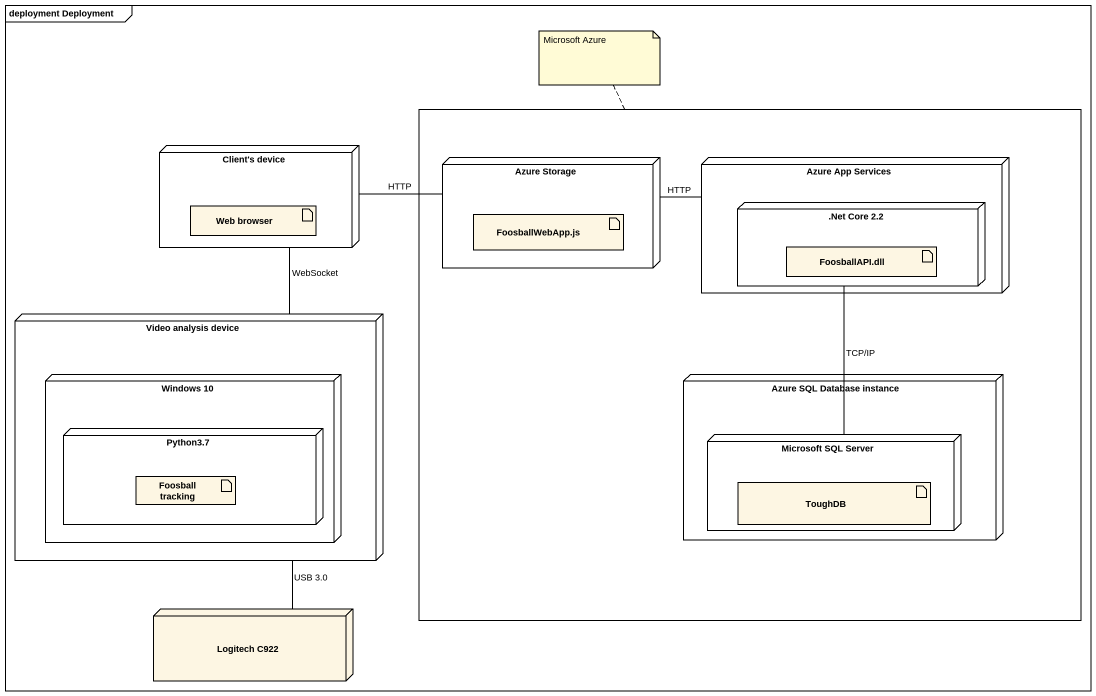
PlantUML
@startuml
mainframe deployment Deployment
rectangle " " as rectangle1 {
  node "Azure Storage" as Azure_Storage {
    artifact "FoosballWebApp.js" as FoosballWebApp_js
  }
  node "Azure App Services" as Azure_App_Services {
    node ".Net Core 2.2" as Net_Core_2_2 {
      artifact "FoosballAPI.dll" as FoosballAPI_dll
    }
  }
  node "Azure SQL Database instance" as Azure_SQL_Database_instance {
    node "Microsoft SQL Server" as Microsoft_SQL_Server {
      artifact ToughDB
    }
  }
}
node "Client's device" as Client_s_device {
  artifact "Web browser" as Web_browser
}
node "Video analysis device" as Video_analysis_device {
  node "Windows 10" as Windows_10 {
    node "Python3.7" as Python3_7 {
      artifact "Foosball tracking" as Foosball_tracking
    }
  }
}
node "Logitech C922" as Logitech_C922
Client_s_device -right- Azure_Storage : HTTP
Azure_Storage -right- Azure_App_Services : HTTP
Net_Core_2_2 -- Microsoft_SQL_Server : TCP/IP
Video_analysis_device -up- Client_s_device : WebSocket
Video_analysis_device -- Logitech_C922 : USB 3.0
note top of rectangle1 : Microsoft Azure
@enduml
